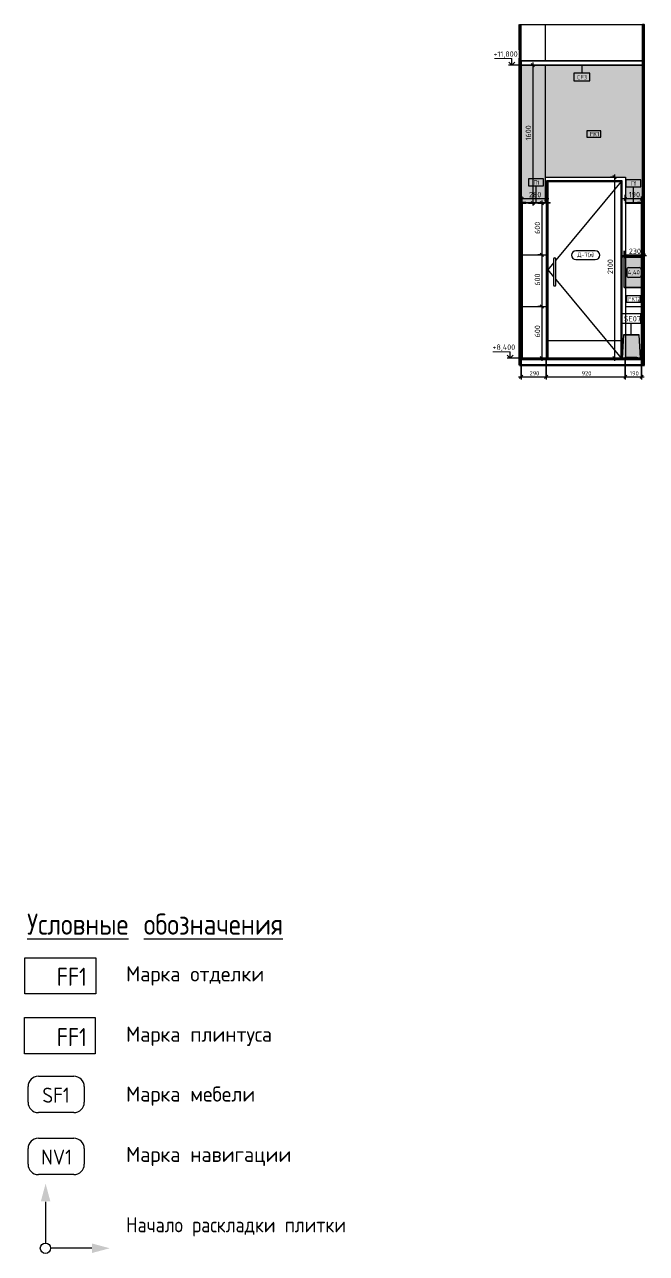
# Model space of a CAD drawing. Header units: millimetres. Extents: x 62702 to 101096, y -2454 to 12271.
# Drawn here: x 72914 to 80131, y -1987 to 12271 of the extents above; entities that cross this region are included whole.
import ezdxf

# ---------------------------------------------------------------- set-up
doc = ezdxf.new("R2010")
doc.units = ezdxf.units.MM
for name, color, linetype, lineweight in [('A-ANNO-DIMS', 7, 'Continuous', 9), ('A-ANNO-DIMS-25', 7, 'Continuous', 9), ('A-CLNG-IDEN', 7, 'Continuous', 9), ('A-DETL', 7, 'Continuous', 9), ('A-DOOR', 7, 'Continuous', 9), ('A-DOOR-FRAM-1', 7, 'Continuous', 9), ('A-DOOR-IDEN', 7, 'Continuous', 9), ('A-FLOR', 7, 'Continuous', 9), ('A-FLOR-HRAL-IDEN', 7, 'Continuous', 9), ('A-WALL-IDEN', 7, 'Continuous', 9), ('A-WALL-PATT', 7, 'Continuous', 9), ('G-ANNO-DIMS', 7, 'Continuous', 9), ('G-ANNO-DIMS-1', 7, 'Continuous', 20), ('G-ANNO-TEXT', 7, 'Continuous', 9), ('I-FURN-IDEN', 7, 'Continuous', 9), ('I-WALL', 7, 'Continuous', 9), ('P-SANR-FIXT', 7, 'Continuous', 9), ('P-SANR-FIXT-IDEN', 7, 'Continuous', 9), ('Ограждение', 7, 'Continuous', 9), ('Поручни', 7, 'Continuous', 9)]:
    doc.layers.add(name, color=color, linetype=linetype, lineweight=lineweight)
for name, color, linetype, lineweight, true_color in [('A-CLNG-FNSH-1', 7, 'Continuous', 30, 0x3c3c3c), ('A-DETL-GENF-1', 1, 'Continuous', 9, 0xff0000), ('A-FLOR-FNSH-1', 7, 'Continuous', 40, 0x3c3c3c), ('A-FLOR-FNSH-2', 7, 'Continuous', 30, 0x3c3c3c), ('A-WALL-4', 7, 'Continuous', 40, 0x3c3c3c), ('A-WALL-5', 7, 'Continuous', 30, 0x3c3c3c), ('A-WALL-FNSH-3', 7, 'Continuous', 30, 0x3c3c3c), ('G-ANNO-TEXT-1', 7, 'Continuous', 9, 0x3c3c3c), ('G-ANNO-TEXT-2', 7, 'Continuous', 9, 0x008000), ('G-ANNO-TEXT-3', 1, 'Continuous', 9, 0xff0000), ('I-FURN-6', 7, 'Continuous', 9, 0xd1d1d1), ('I-FURN-7', 7, 'Continuous', 9, 0xc0c0c0), ('I-WALL-1', 7, 'Continuous', 9, 0x787878)]:
    doc.layers.add(name, color=color, linetype=linetype, lineweight=lineweight, true_color=true_color)
doc.layers.add('I-FURN-5', color=7, linetype='Continuous', lineweight=9, true_color=0xfbfbfb, transparency=0.7)
doc.layers.add('P-SANR-FIXT-2', color=7, linetype='Continuous', lineweight=9, transparency=0.7)
doc.styles.add('GOST Common_1', font='GOST_Common.ttf', dxfattribs={"height": 175})
doc.styles.add('GOST Common_2', font='GOST_Common.ttf', dxfattribs={"width": 0.9, "height": 210})
doc.styles.add('GOST Common_3', font='GOST_Common.ttf', dxfattribs={"width": 0.9, "height": 245})
doc.styles.add('GOST Common_4', font='GOST_Common.ttf', dxfattribs={"width": 0.9, "height": 175})
doc.styles.add('GOST Common_5', font='GOST_Common.ttf', dxfattribs={"height": 50})
doc.styles.add('GOST Common_6', font='GOST_Common.ttf', dxfattribs={"width": 0.9, "height": 50})
doc.styles.add('GOST Common_7', font='GOST_Common.ttf', dxfattribs={"height": 62.5})
doc.styles.add('ISOCPEUR_1', font='isocpeur.ttf', dxfattribs={"width": 0.9, "height": 175})
doc.styles.add('ISOCPEUR_2', font='isocpeur.ttf', dxfattribs={"width": 0.9, "height": 62.5})
doc.styles.add('ISOCPEUR_3', font='isocpeur.ttf', dxfattribs={"width": 0.9, "height": 50})
doc.dimstyles.new('ISO-2_0_0_9К_Средний_округл2', dxfattribs={"dimscale": 304.8, "dimtxt": 49.799059, "dimasz": 0.123031, "dimexe": 0.098425, "dimexo": 0, "dimgap": 0, "dimtad": 1, "dimdec": 0, "dimrnd": 10, "dimzin": 0, "dimdsep": 46, "dimtxsty": 'ISOCPEUR_3', "dimblk1": 'OBLIQUE', "dimblk2": 'OBLIQUE', "dimsah": 1, "dimcen": 0.09, "dimdle": 0.098425, "dimazin": 0, "dimtfac": 1, "dimtdec": 4, "dimtix": 1, "dimtmove": 0, "dimatfit": 3, "dimfxl": 1, "dimtvp": 1, "dimtolj": 1, "dimtzin": 0, "dimarcsym": 2})
doc.dimstyles.new('ISO-2_5_0_9К_БОЛЬШОЙ_1', dxfattribs={"dimscale": 304.8, "dimtxt": 62.248823, "dimasz": 0.123031, "dimexe": 0.098425, "dimexo": 0.246063, "dimgap": 0, "dimtad": 1, "dimdec": 0, "dimrnd": 10, "dimzin": 0, "dimdsep": 46, "dimtxsty": 'ISOCPEUR_2', "dimblk1": 'OBLIQUE', "dimblk2": 'OBLIQUE', "dimsah": 1, "dimcen": 0.09, "dimdle": 0.098425, "dimazin": 0, "dimtfac": 1, "dimtdec": 4, "dimtix": 1, "dimtmove": 0, "dimatfit": 3, "dimfxl": 1, "dimtvp": 1, "dimtolj": 1, "dimtzin": 0, "dimarcsym": 2})
pattern_1 = [(0, (79463.446, 0), (30.48, 7.62), [2.515, -20.345, 2.515, -20.345, -121.92]), (0, (79463.446, 0), (30.48, 7.62), [-45.72, 2.515, -43.205, 2.515, -20.345, -53.34]), (0, (79463.446, 0), (30.48, 7.62), [-114.3, 2.515, -12.725, 2.515, -35.585]), (120, (79474.876, 3.81), (-21.8391136, 22.5864543), [2.515, -20.345, 2.515, -20.345, -121.92]), (120, (79474.876, 3.81), (-21.8391136, 22.5864543), [-45.72, 2.515, -43.205, 2.515, -20.345, -53.34]), (120, (79474.876, 3.81), (-21.8391136, 22.5864543), [-114.3, 2.515, -12.725, 2.515, -35.585]), (240, (79478.686, 19.05), (-8.6408864, -30.2064543), [2.515, -20.345, 2.515, -20.345, -121.92]), (240, (79478.686, 19.05), (-8.6408864, -30.2064543), [-45.72, 2.515, -43.205, 2.515, -20.345, -53.34]), (240, (79478.686, 19.05), (-8.6408864, -30.2064543), [-114.3, 2.515, -12.725, 2.515, -35.585])]
pattern_2 = [(90, (78681.9, 8400), (-600, 4e-14), []), (180, (78681.9, 8400), (-7e-14, -600), [])]

# ---------------------------------------------------------------- blocks, each defined once
blk = doc.blocks.new('110_Дверь_СКБ_1Ст_Внутренняя1 - Д-7_л__950x2100h_Туалет-21784696-Развертка 3_10-1')
at = {"layer": 'A-DOOR'}
for p, q in [((66810, 10448), (66052, 9536)), ((66027, 9506), (65960, 9425)), ((65960, 9425), (66027, 9344)), ((66027, 9550), (66027, 9250)), ((66052, 9250), (66052, 9550)), ((66052, 9313), (66810, 8400)), ((66810, 8600), (65960, 8600))]:
    blk.add_line(p, q, dxfattribs=at)
for centre, start, end in [((66040, 9550), 0, 180), ((66040, 9250), 180, 0)]:
    blk.add_arc(centre, 12.5, start, end, dxfattribs=at)
at = {"layer": 'A-DOOR-FRAM-1'}
for p, q in [((65950, 10206), (65950, 10460)), ((65950, 10460), (66820, 10460)), ((65960, 10450), (65960, 10460)), ((65960, 10460), (65960, 10206)), ((65960, 10450), (66810, 10450)), ((66810, 10460), (66810, 10450)), ((66810, 8400), (66810, 10460)), ((66820, 10460), (66820, 8400)), ((65950, 8400), (65950, 10200)), ((65960, 10200), (65960, 8400))]:
    blk.add_line(p, q, dxfattribs=at)
blk = doc.blocks.new('Ограждение - Ограждение-30308414-Развертка 3_10-1')
at = {"layer": 'Ограждение'}
blk.add_hatch(color=256, dxfattribs=at).paths.add_polyline_path([(65987, 10200), (65987, 10206), (65707, 10206), (65707, 10200), (65960, 10200)])
at = {"layer": 'Поручни'}
for p, q in [((65707, 10206), (65662, 10206)), ((65662, 10206), (65662, 10200)), ((65662, 10200), (65707, 10200)), ((65707, 10200), (65707, 10206)), ((65707, 10206), (65987, 10206)), ((65987, 10200), (65707, 10200)), ((65987, 10200), (65987, 10206))]:
    blk.add_line(p, q, dxfattribs=at)
blk = doc.blocks.new('Ограждение - Ограждение-30319788-Развертка 3_10-1')
at = {"layer": 'Ограждение'}
blk.add_hatch(color=256, dxfattribs=at).paths.add_polyline_path([(67002, 10200), (67002, 10206), (66860, 10206), (66860, 10200), (66960, 10200)])
at = {"layer": 'Поручни'}
for p, q in [((66860, 10206), (67002, 10206)), ((66860, 10200), (66860, 10206)), ((66860, 10200), (67002, 10200)), ((67047, 10206), (67002, 10206)), ((67002, 10206), (67002, 10200)), ((67002, 10200), (67047, 10200)), ((67047, 10200), (67047, 10206))]:
    blk.add_line(p, q, dxfattribs=at)
blk = doc.blocks.new('мусорная корзина - Round_ Metal-30590745-Развертка 3_10-1')
at = {"layer": 'P-SANR-FIXT-2'}
for points in [[(66824, 8400), (66854, 8400), (66854, 8403), (66860, 8403), (66860, 8670), (66839, 8670), (66826, 8423)], [(67034, 8400), (67019, 8670), (66994, 8670), (66994, 8407), (66864, 8407), (66864, 8670), (66860, 8670), (66860, 8403), (67004, 8403), (67004, 8400), (67033, 8400)], [(66994, 8407), (66994, 8670), (66864, 8670), (66864, 8407), (66993, 8407)], [(66855, 8400), (66860, 8400), (66860, 8403), (66854, 8403), (66854, 8400)], [(66967, 8400), (67004, 8400), (67004, 8403), (66860, 8403), (66860, 8400), (66967, 8400)]]:
    blk.add_hatch(color=256, dxfattribs=at).paths.add_polyline_path(points)
at = {"layer": 'P-SANR-FIXT'}
for p, q in [((66839, 8670), (66824, 8400)), ((66839, 8670), (67019, 8670)), ((66864, 8670), (66839, 8670)), ((66864, 8670), (66994, 8670)), ((66897, 8670), (66864, 8670)), ((66994, 8670), (66864, 8670)), ((66912, 8670), (66897, 8670)), ((66994, 8670), (66912, 8670)), ((67019, 8670), (66994, 8670)), ((67034, 8400), (67019, 8670)), ((66854, 8403), (66854, 8400)), ((66854, 8403), (66929, 8403)), ((66857, 8403), (66854, 8403)), ((66864, 8403), (66857, 8403)), ((66864, 8407), (66897, 8407)), ((66912, 8407), (66864, 8407)), ((66929, 8403), (66864, 8403)), ((66897, 8407), (66912, 8407)), ((66913, 8407), (66946, 8407)), ((66946, 8407), (66913, 8407)), ((66929, 8403), (66991, 8403)), ((66982, 8403), (66929, 8403)), ((66946, 8407), (66962, 8407)), ((66962, 8407), (66946, 8407)), ((66962, 8407), (66994, 8407)), ((66975, 8407), (66962, 8407)), ((66986, 8407), (66975, 8407)), ((66991, 8403), (66982, 8403)), ((66994, 8407), (66986, 8407)), ((66991, 8403), (67004, 8403)), ((67004, 8403), (66991, 8403)), ((67004, 8400), (67004, 8403))]:
    blk.add_line(p, q, dxfattribs=at)
blk = doc.blocks.new('Высотные отметки - Стрелка_Верх-17668718-Развертка 3_10-1')
at = {"layer": 'G-ANNO-DIMS'}
for p, q in [((65542, 11875), (65342, 11875)), ((65542, 11800), (65542, 11875)), ((65580, 11800), (65505, 11800))]:
    blk.add_line(p, q, dxfattribs=at)
at = {"layer": 'G-ANNO-DIMS-1'}
for q in [(65507, 11835), (65577, 11835)]:
    blk.add_line((65542, 11800), q, dxfattribs=at)
blk = doc.blocks.new('DIMBLOCK5-Развертка 3_10-1')
at = {"layer": 'A-ANNO-DIMS-25'}
for p, q in [((78676, 10200), (78676, 8154)), ((78676, 8184), (78676, 10200)), ((78967, 8400), (78967, 8154)), ((78967, 8184), (78967, 8400)), ((78646, 8184), (78967, 8184))]:
    blk.add_line(p, q, dxfattribs=at)
at = {"layer": 'A-ANNO-DIMS-25', "lineweight": 20}
for p, q in [((78676, 8184), (78658, 8165)), ((78676, 8184), (78695, 8203)), ((78967, 8184), (78949, 8165)), ((78967, 8184), (78986, 8203))]:
    blk.add_line(p, q, dxfattribs=at)
at = {"layer": 'A-ANNO-DIMS-25', "color": 0, "insert": (78774, 8249), "char_height": 50, "width": 113.77, "attachment_point": 1, "line_spacing_factor": 1.149209, "style": 'ISOCPEUR_3'}
blk.add_mtext('290', dxfattribs=at)
blk = doc.blocks.new('_Oblique')
at = {"color": 0, "linetype": 'ByBlock', "lineweight": -2}
blk.add_line((-0.5, -0.5), (0.5, 0.5), dxfattribs=at)
blk = doc.blocks.new('DIMBLOCK6-Развертка 3_10-1')
at = {"layer": 'A-ANNO-DIMS-25'}
for p, q in [((78967, 8400), (78967, 8154)), ((78967, 8184), (78967, 8400)), ((79886, 8400), (79886, 8154)), ((79886, 8184), (79886, 8400)), ((78967, 8184), (79886, 8184))]:
    blk.add_line(p, q, dxfattribs=at)
at = {"layer": 'A-ANNO-DIMS-25', "lineweight": 20}
for p, q in [((78967, 8184), (78949, 8165)), ((78967, 8184), (78986, 8203)), ((79886, 8184), (79868, 8165)), ((79886, 8184), (79905, 8203))]:
    blk.add_line(p, q, dxfattribs=at)
at = {"layer": 'A-ANNO-DIMS-25', "color": 0, "insert": (79379, 8249), "char_height": 50, "width": 113.77, "attachment_point": 1, "line_spacing_factor": 1.149209, "style": 'ISOCPEUR_3'}
blk.add_mtext('920', dxfattribs=at)
blk = doc.blocks.new('DIMBLOCK7-Развертка 3_10-1')
at = {"layer": 'A-ANNO-DIMS-25'}
for p, q in [((79886, 8400), (79886, 8154)), ((79886, 8184), (79886, 8400)), ((80075, 8400), (80075, 8154)), ((80075, 8184), (80075, 8400)), ((79886, 8184), (80105, 8184))]:
    blk.add_line(p, q, dxfattribs=at)
at = {"layer": 'A-ANNO-DIMS-25', "lineweight": 20}
for p, q in [((79886, 8184), (79868, 8165)), ((79886, 8184), (79905, 8203)), ((80075, 8184), (80057, 8165)), ((80075, 8184), (80094, 8203))]:
    blk.add_line(p, q, dxfattribs=at)
at = {"layer": 'A-ANNO-DIMS-25', "color": 0, "insert": (79938, 8249), "char_height": 50, "width": 103.43, "attachment_point": 1, "line_spacing_factor": 1.149209, "style": 'ISOCPEUR_3'}
blk.add_mtext('190', dxfattribs=at)
blk = doc.blocks.new('М_потолков - Марка_ Имя типа-25382930-Развертка 3_10-1')
at = {"layer": 'A-CLNG-IDEN'}
for p, q in [((66446, 11707), (66264, 11707)), ((66264, 11707), (66264, 11617)), ((66446, 11617), (66446, 11707)), ((66264, 11617), (66446, 11617))]:
    blk.add_line(p, q, dxfattribs=at)
blk = doc.blocks.new('М_двери - Типоразмер_рамка-25223575-Развертка 3_10-1')
at = {"layer": 'A-DOOR-IDEN'}
for p, q in [((66511, 9647), (66286, 9647)), ((66286, 9543), (66511, 9543))]:
    blk.add_line(p, q, dxfattribs=at)
for centre, start, end in [((66286, 9595), 90, 270), ((66511, 9595), 270, 90)]:
    blk.add_arc(centre, 52, start, end, dxfattribs=at)
blk = doc.blocks.new('М_стена_0001 - Типоразмер_без рамки-25382661-Развертка 3_10-1')
at = {"layer": 'A-WALL-IDEN'}
for p, q in [((67036, 9124), (66873, 9124)), ((66873, 9124), (66873, 9049)), ((66873, 9049), (67036, 9049)), ((67036, 9049), (67036, 9124))]:
    blk.add_line(p, q, dxfattribs=at)
blk = doc.blocks.new('DIMBLOCK8-Развертка 3_10-1')
at = {"layer": 'A-ANNO-DIMS-25'}
for p, q in [((79841, 9590), (80131, 9590)), ((79871, 9645), (79871, 9560)), ((79871, 9590), (79871, 9645)), ((80101, 9645), (80101, 9560)), ((80101, 9590), (80101, 9645))]:
    blk.add_line(p, q, dxfattribs=at)
at = {"layer": 'A-ANNO-DIMS-25', "lineweight": 20}
for p, q in [((79871, 9590), (79852, 9571)), ((79871, 9590), (79890, 9609)), ((80101, 9590), (80082, 9571)), ((80101, 9590), (80120, 9609))]:
    blk.add_line(p, q, dxfattribs=at)
at = {"layer": 'A-ANNO-DIMS-25', "color": 0, "insert": (79927, 9672), "char_height": 62.5, "width": 142.21, "attachment_point": 1, "line_spacing_factor": 1.149209, "style": 'ISOCPEUR_2'}
blk.add_mtext('230', dxfattribs=at)
blk = doc.blocks.new('DIMBLOCK9-Развертка 3_10-1')
at = {"layer": 'A-ANNO-DIMS-25'}
for p, q in [((78869, 10200), (78947, 10200)), ((78917, 10200), (78869, 10200)), ((78917, 10230), (78917, 9600)), ((78869, 9600), (78947, 9600)), ((78917, 9600), (78869, 9600))]:
    blk.add_line(p, q, dxfattribs=at)
at = {"layer": 'A-ANNO-DIMS-25', "lineweight": 20}
for p, q in [((78917, 10200), (78898, 10219)), ((78917, 10200), (78936, 10181)), ((78917, 9600), (78898, 9619)), ((78917, 9600), (78936, 9581))]:
    blk.add_line(p, q, dxfattribs=at)
at = {"layer": 'A-ANNO-DIMS-25', "color": 0, "insert": (78835, 9841), "char_height": 62.5, "width": 142.21, "attachment_point": 1, "rotation": 90, "line_spacing_factor": 1.149209, "style": 'ISOCPEUR_2'}
blk.add_mtext('600', dxfattribs=at)
blk = doc.blocks.new('DIMBLOCK10-Развертка 3_10-1')
at = {"layer": 'A-ANNO-DIMS-25'}
for p, q in [((78869, 9600), (78947, 9600)), ((78917, 9600), (78869, 9600)), ((78917, 9600), (78917, 8970)), ((78869, 9000), (78947, 9000)), ((78917, 9000), (78869, 9000))]:
    blk.add_line(p, q, dxfattribs=at)
at = {"layer": 'A-ANNO-DIMS-25', "lineweight": 20}
for p, q in [((78917, 9600), (78898, 9619)), ((78917, 9600), (78936, 9581)), ((78917, 9000), (78898, 9019)), ((78917, 9000), (78936, 8981))]:
    blk.add_line(p, q, dxfattribs=at)
at = {"layer": 'A-ANNO-DIMS-25', "color": 0, "insert": (78835, 9241), "char_height": 62.5, "width": 142.21, "attachment_point": 1, "rotation": 90, "line_spacing_factor": 1.149209, "style": 'ISOCPEUR_2'}
blk.add_mtext('600', dxfattribs=at)
blk = doc.blocks.new('DIMBLOCK11-Развертка 3_10-1')
at = {"layer": 'A-ANNO-DIMS-25'}
for p, q in [((78763, 11800), (78841, 11800)), ((78811, 11800), (78763, 11800)), ((78811, 11830), (78811, 10170)), ((78763, 10200), (78841, 10200)), ((78811, 10200), (78763, 10200))]:
    blk.add_line(p, q, dxfattribs=at)
at = {"layer": 'A-ANNO-DIMS-25', "lineweight": 20}
for p, q in [((78811, 11800), (78793, 11819)), ((78811, 11800), (78830, 11781)), ((78811, 10200), (78793, 10219)), ((78811, 10200), (78830, 10181))]:
    blk.add_line(p, q, dxfattribs=at)
at = {"layer": 'A-ANNO-DIMS-25', "color": 0, "insert": (78730, 10926), "char_height": 62.5, "width": 176.69, "attachment_point": 1, "rotation": 90, "line_spacing_factor": 1.149209, "style": 'ISOCPEUR_2'}
blk.add_mtext('1600', dxfattribs=at)
blk = doc.blocks.new('DIMBLOCK12-Развертка 3_10-1')
at = {"layer": 'A-ANNO-DIMS-25'}
for p, q in [((78687, 10275), (78687, 10217)), ((78687, 10247), (78687, 10275)), ((78967, 10275), (78967, 10217)), ((78967, 10247), (78967, 10275)), ((78997, 10247), (78657, 10247))]:
    blk.add_line(p, q, dxfattribs=at)
at = {"layer": 'A-ANNO-DIMS-25', "lineweight": 20}
for p, q in [((78687, 10247), (78706, 10266)), ((78967, 10247), (78986, 10266)), ((78687, 10247), (78669, 10228)), ((78967, 10247), (78949, 10228))]:
    blk.add_line(p, q, dxfattribs=at)
at = {"layer": 'A-ANNO-DIMS-25', "color": 0, "insert": (78768, 10329), "char_height": 62.5, "width": 142.21, "attachment_point": 1, "line_spacing_factor": 1.149209, "style": 'ISOCPEUR_2'}
blk.add_mtext('280', dxfattribs=at)
blk = doc.blocks.new('DIMBLOCK13-Развертка 3_10-1')
at = {"layer": 'A-ANNO-DIMS-25'}
for p, q in [((79886, 10295), (79886, 10217)), ((79886, 10247), (79886, 10295)), ((80075, 10275), (80075, 10217)), ((80075, 10247), (80075, 10275)), ((80105, 10247), (79856, 10247))]:
    blk.add_line(p, q, dxfattribs=at)
at = {"layer": 'A-ANNO-DIMS-25', "lineweight": 20}
for p, q in [((79886, 10247), (79905, 10266)), ((80075, 10247), (80094, 10266)), ((79886, 10247), (79868, 10228)), ((80075, 10247), (80057, 10228))]:
    blk.add_line(p, q, dxfattribs=at)
at = {"layer": 'A-ANNO-DIMS-25', "color": 0, "insert": (79927, 10329), "char_height": 62.5, "width": 129.29, "attachment_point": 1, "line_spacing_factor": 1.149209, "style": 'ISOCPEUR_2'}
blk.add_mtext('190', dxfattribs=at)
blk = doc.blocks.new('DIMBLOCK14-Развертка 3_10-1')
at = {"layer": 'A-ANNO-DIMS-25'}
for p, q in [((78869, 9000), (78947, 9000)), ((78917, 9000), (78869, 9000)), ((78917, 9030), (78917, 8370)), ((78869, 8400), (78947, 8400)), ((78917, 8400), (78869, 8400))]:
    blk.add_line(p, q, dxfattribs=at)
at = {"layer": 'A-ANNO-DIMS-25', "lineweight": 20}
for p, q in [((78917, 9000), (78898, 9019)), ((78917, 9000), (78936, 8981)), ((78917, 8400), (78898, 8419)), ((78917, 8400), (78936, 8381))]:
    blk.add_line(p, q, dxfattribs=at)
at = {"layer": 'A-ANNO-DIMS-25', "color": 0, "insert": (78835, 8641), "char_height": 62.5, "width": 142.21, "attachment_point": 1, "rotation": 90, "line_spacing_factor": 1.149209, "style": 'ISOCPEUR_2'}
blk.add_mtext('600', dxfattribs=at)
blk = doc.blocks.new('М_ограждение - Типоразмер-25387795-Развертка 3_10-1')
at = {"layer": 'A-FLOR-HRAL-IDEN'}
for p, q in [((65911, 10479), (65736, 10479)), ((65736, 10479), (65736, 10400)), ((65911, 10400), (65911, 10479)), ((65736, 10400), (65911, 10400))]:
    blk.add_line(p, q, dxfattribs=at)
blk = doc.blocks.new('Марка_Мебель - В прямоуг_Balcon_Марка-25523697-Развертка 3_10-1')
at = {"layer": 'I-FURN-IDEN'}
for p, q in [((66876, 9429), (66876, 9360)), ((66898, 9452), (67021, 9452)), ((67044, 9429), (67044, 9361)), ((66898, 9338), (67021, 9338))]:
    blk.add_line(p, q, dxfattribs=at)
for centre, radius, start, end in [((66898, 9429), 22.5, 90, 180), ((67021, 9429), 22.5, 0, 90), ((66898, 9360), 22.3, 180, 270), ((67021, 9361), 22.5, 270, 0)]:
    blk.add_arc(centre, radius, start, end, dxfattribs=at)
blk = doc.blocks.new('М_сантехническая_рамка1 - В рамке-30590747-Развертка 3_10-1')
at = {"layer": 'P-SANR-FIXT-IDEN'}
for p, q in [((67041, 8916), (66818, 8916)), ((66818, 8916), (66818, 8806)), ((67041, 8806), (67041, 8916)), ((66818, 8806), (67041, 8806))]:
    blk.add_line(p, q, dxfattribs=at)
blk = doc.blocks.new('DIMBLOCK15-Развертка 3_10-1')
at = {"layer": 'A-ANNO-DIMS-25'}
for p, q in [((79713, 10500), (79791, 10500)), ((79761, 10500), (79713, 10500)), ((79761, 10530), (79761, 8370)), ((79713, 8400), (79791, 8400)), ((79761, 8400), (79713, 8400))]:
    blk.add_line(p, q, dxfattribs=at)
at = {"layer": 'A-ANNO-DIMS-25', "lineweight": 20}
for p, q in [((79761, 10500), (79743, 10519)), ((79761, 10500), (79780, 10481)), ((79761, 8400), (79743, 8419)), ((79761, 8400), (79780, 8381))]:
    blk.add_line(p, q, dxfattribs=at)
at = {"layer": 'A-ANNO-DIMS-25', "color": 0, "insert": (79680, 9376), "char_height": 62.5, "width": 176.69, "attachment_point": 1, "rotation": 90, "line_spacing_factor": 1.149209, "style": 'ISOCPEUR_2'}
blk.add_mtext('2100', dxfattribs=at)

msp = doc.modelspace()

# ---------------------------------------------------------------- hatches: boundary and pattern name
at = {"layer": 'A-DETL-GENF-1'}
for points in [[(73103.1, -1383.9), (73213.8, -1383.9), (73158.5, -1177.4)], [(73696.7, -1982.5), (73903.2, -1927.2), (73696.7, -1871.9)]]:
    msp.add_hatch(color=256, dxfattribs=at).paths.add_polyline_path(points)
at = {"layer": 'A-WALL-PATT'}
for points in [[(78677.4, 10200), (78688.9, 10200), (78688.9, 10206), (78956.4, 10206), (78956.4, 11800), (78677.4, 11800), (78677.4, 10295.1)], [(78957.4, 10206), (78957.4, 10206), (78957.4, 11800), (78956.4, 11800), (78956.4, 10206)], [(80073.9, 10200), (80085.4, 10200), (80085.4, 11800), (78957.4, 11800), (78957.4, 10500), (79886.4, 10500), (79886.4, 10206), (80073.9, 10206)]]:
    msp.add_hatch(color=256, dxfattribs=at).paths.add_polyline_path(points)
h = msp.add_hatch(dxfattribs=at)
h.set_pattern_fill('FP_12', color=256, style=0, pattern_type=2)
h.set_pattern_definition(pattern_2)
h.paths.add_polyline_path([(78936.4, 8400), (78956.4, 8400), (78956.4, 10200), (78687.4, 10200), (78687.4, 8400)])
h = msp.add_hatch(dxfattribs=at)
h.set_pattern_fill('FP_12', color=256, style=0, pattern_type=2)
h.set_pattern_definition(pattern_2)
h.paths.add_polyline_path([(78967.4, 8400), (78967.4, 10200), (78956.4, 10200), (78956.4, 8400)])
h = msp.add_hatch(dxfattribs=at)
h.set_pattern_fill('FP_13', color=256, style=0, pattern_type=2)
h.set_pattern_definition([(90, (80080.9, 8400), (-600, 4e-14), []), (180, (80080.9, 8400), (-7e-14, -600), [])])
h.paths.add_polyline_path([(80075.4, 8400), (80075.4, 9220), (79886.4, 9220), (79886.4, 8670), (80045.7, 8670), (80060.7, 8400)])
h.paths.add_polyline_path([(79963.4, 9570), (80075.4, 9570), (80075.4, 10200), (79886.4, 10200), (79886.4, 9570), (79956.4, 9570)])
at = {"layer": 'I-FURN-5'}
h = msp.add_hatch(color=256, dxfattribs=at)
h.paths.add_polyline_path([(79871, 9220), (79886.4, 9220), (79886.4, 9570), (79871, 9570), (79871, 9307.5)])
h.paths.add_polyline_path([(80086.4, 9220), (80101, 9220), (80101, 9570), (80075.4, 9570), (80075.4, 9220)])
msp.add_hatch(color=256, dxfattribs=at).paths.add_polyline_path([(79886.4, 9220), (80075.4, 9220), (80075.4, 9570), (79886.4, 9570), (79886.4, 9307.5)])
at = {"layer": 'I-WALL'}
msp.add_hatch(color=256, dxfattribs=at).paths.add_polyline_path([(80106.8, 12220), (80106.8, 12270), (80106.4, 12270), (80106.4, 12220)])
at = {"layer": 'I-WALL-1'}
h = msp.add_hatch(dxfattribs=at)
h.set_pattern_fill('FP_11', color=256, style=0, pattern_type=2)
h.set_pattern_definition(pattern_1)
h.paths.add_polyline_path([(80106.4, 8400), (80106.4, 12270), (80086.4, 12270), (80086.4, 9570), (80101, 9570), (80101, 9220), (80086.4, 9220), (80086.4, 8400)])
h = msp.add_hatch(dxfattribs=at)
h.set_pattern_fill('FP_11', color=256, style=0, pattern_type=2)
h.set_pattern_definition(pattern_1)
h.paths.add_polyline_path([(78676.4, 8395), (78676.4, 8400), (78656.4, 8400), (78656.7, 8395)])
h = msp.add_hatch(dxfattribs=at)
h.set_pattern_fill('FP_11', color=256, style=0, pattern_type=2)
h.set_pattern_definition(pattern_1)
h.paths.add_polyline_path([(80086.9, 8395), (80106.4, 8395), (80106.4, 8400), (80086.4, 8400), (80086.4, 8395)])

# ---------------------------------------------------------------- linework, layer by layer
at = {"layer": 'A-CLNG-FNSH-1'}
for p, q in [((80085.4, 11850), (78677.4, 11850)), ((78677.4, 11850), (78677.4, 11800)), ((80085.4, 11800), (80085.4, 11850)), ((80085.4, 11801), (78677.4, 11801)), ((78677.4, 11800), (80085.4, 11800))]:
    msp.add_line(p, q, dxfattribs=at)
at = {"layer": 'A-CLNG-IDEN'}
msp.add_line((79381.4, 11800), (79381.4, 11706.9), dxfattribs=at)
at = {"layer": 'A-DETL'}
for p, q in [((72914.3, 750.1), (73734.3, 750.1)), ((72914.3, 330.1), (72914.3, 750.1)), ((73734.3, 750.1), (73734.3, 330.1)), ((73734.3, 330.1), (72914.3, 330.1)), ((73074.3, 68.3), (73486.8, 68.3)), ((72954.3, -233.3), (72954.3, -51.7)), ((73606.8, -51.7), (73606.8, -233.3)), ((73486.8, -353.3), (73074.3, -353.3)), ((73074.3, -651.3), (73486.8, -651.3)), ((72954.3, -953), (72954.3, -771.3)), ((73606.8, -771.3), (73606.8, -953)), ((73486.8, -1073), (73074.3, -1073)), ((73156.7, -1387.2), (73156.7, -1867.2)), ((73696.7, -1927.2), (73216.7, -1927.2))]:
    msp.add_line(p, q, dxfattribs=at)
msp.add_circle((73156.7, -1927.2), 60, dxfattribs=at)
for centre, start, end in [((73074.3, -51.7), 90, 180), ((73486.8, -51.7), 0, 90), ((73074.3, -233.3), 180, 270), ((73486.8, -233.3), 270, 0), ((73074.3, -771.3), 90, 180), ((73486.8, -771.3), 0, 90), ((73074.3, -953), 180, 270), ((73486.8, -953), 270, 0)]:
    msp.add_arc(centre, 120, start, end, dxfattribs=at)
at = {"layer": 'A-FLOR'}
for p, q in [((78656.2, 12270), (80106.8, 12270)), ((80106.8, 8395), (78656.2, 8395))]:
    msp.add_line(p, q, dxfattribs=at)
at = {"layer": 'A-FLOR-FNSH-1'}
msp.add_line((80106.8, 8320), (78656.2, 8320), dxfattribs=at)
at = {"layer": 'A-FLOR-FNSH-2'}
for p, q in [((80075.4, 8400), (78676.4, 8400)), ((78676.4, 8400), (78676.4, 8385)), ((78676.4, 8385), (80075.4, 8385)), ((80075.4, 8385), (80075.4, 8400))]:
    msp.add_line(p, q, dxfattribs=at)
at = {"layer": 'A-FLOR-HRAL-IDEN'}
for p, q in [((78851.4, 10206), (78850.1, 10396.7)), ((79980.1, 10206), (79980.1, 10385.9))]:
    msp.add_line(p, q, dxfattribs=at)
at = {"layer": 'A-WALL-4'}
msp.add_line((78656.4, 8320), (78656.4, 12270.5), dxfattribs=at)
at = {"layer": 'A-WALL-5'}
for p, q in [((80106.4, 12270), (80086.4, 12270)), ((80086.4, 12270), (80086.4, 11850)), ((80106.4, 8400), (80106.4, 12270)), ((78676.4, 8400), (78656.4, 8400)), ((78656.4, 8320), (78656.4, 8319.8)), ((78676.4, 8319.8), (78676.4, 8400)), ((80086.4, 8400), (80086.4, 8319.8)), ((80086.4, 8400), (80106.4, 8400)), ((80106.4, 8319.8), (80106.4, 8400))]:
    msp.add_line(p, q, dxfattribs=at)
at = {"layer": 'A-WALL-FNSH-3'}
for p, q in [((78677.4, 11850), (78676.4, 11850)), ((78676.4, 11850), (78676.4, 8400)), ((80086.4, 11850), (80085.4, 11850)), ((80086.4, 8400), (80086.4, 11850)), ((78677.4, 10200), (78677.4, 11800)), ((80085.4, 11800), (80085.4, 10200)), ((78687.4, 10200), (78676.4, 10200)), ((78687.4, 8400), (78687.4, 10200)), ((80075.4, 10200), (80075.4, 8400)), ((80086.4, 10200), (80075.4, 10200)), ((78676.4, 8400), (78676.4, 8400)), ((80075.4, 8400), (80086.4, 8400))]:
    msp.add_line(p, q, dxfattribs=at)
at = {"layer": 'G-ANNO-DIMS'}
for p, q in [((78763.5, 11800), (78568.4, 11800)), ((78754.9, 8400), (78550.5, 8400))]:
    msp.add_line(p, q, dxfattribs=at)
at = {"layer": 'G-ANNO-TEXT-1', "flags": 128}
msp.add_lwpolyline([(72915.9, 1441.6), (73743, 1441.6), (73743, 1024.4), (72915.9, 1024.4)], close=True, dxfattribs=at)
at = {"layer": 'I-FURN-6'}
for p, q in [((80075.4, 9570), (79871, 9570)), ((79871, 9220), (79871, 9570)), ((79871, 9220), (80075.4, 9220))]:
    msp.add_line(p, q, dxfattribs=at)
at = {"layer": 'I-FURN-7'}
for p, q in [((79871, 9570), (80101, 9570)), ((79871, 9220), (79871, 9570)), ((80101, 9220), (80101, 9570)), ((80101, 9220), (79871, 9220))]:
    msp.add_line(p, q, dxfattribs=at)
at = {"layer": 'I-WALL'}
for p, q in [((78676.4, 11850), (78676.4, 12270)), ((78956.4, 12270), (78956.4, 11850)), ((80106.8, 12220), (80106.4, 12220)), ((78957.4, 11800), (78957.4, 10206)), ((78957.4, 10500), (79886.4, 10500)), ((79886.4, 10500), (79886.4, 10206)), ((78688.9, 10200), (78687.4, 10200)), ((78967.4, 10200), (78967.4, 8400)), ((79886.4, 10200), (79886.4, 8400)), ((80075.4, 10200), (80073.9, 10200)), ((80106.4, 8400), (80106.4, 8320))]:
    msp.add_line(p, q, dxfattribs=at)
at = {"layer": 'P-SANR-FIXT-IDEN'}
msp.add_line((79955.7, 8670), (79955.7, 8806), dxfattribs=at)

# ---------------------------------------------------------------- block references
at = {"layer": 'A-CLNG-IDEN'}
msp.add_blockref('М_потолков - Марка_ Имя типа-25382930-Развертка 3_10-1', (13026.4, 0), dxfattribs=at)
at = {"layer": 'A-DOOR'}
msp.add_blockref('110_Дверь_СКБ_1Ст_Внутренняя1 - Д-7_л__950x2100h_Туалет-21784696-Развертка 3_10-1', (13026.4, 0), dxfattribs=at)
at = {"layer": 'A-DOOR-IDEN'}
msp.add_blockref('М_двери - Типоразмер_рамка-25223575-Развертка 3_10-1', (13026.4, 0), dxfattribs=at)
at = {"layer": 'A-FLOR-HRAL-IDEN'}
for p in [(13026.4, 0), (14156.4, -10.8)]:
    msp.add_blockref('М_ограждение - Типоразмер-25387795-Развертка 3_10-1', p, dxfattribs=at)
at = {"layer": 'A-WALL-IDEN'}
for p in [(12566.9, 1913.6), (13026.4, 0)]:
    msp.add_blockref('М_стена_0001 - Типоразмер_без рамки-25382661-Развертка 3_10-1', p, dxfattribs=at)
at = {"layer": 'G-ANNO-DIMS'}
for p in [(13026.4, 0), (13008.4, -3400)]:
    msp.add_blockref('Высотные отметки - Стрелка_Верх-17668718-Развертка 3_10-1', p, dxfattribs=at)
at = {"layer": 'I-FURN-IDEN'}
msp.add_blockref('Марка_Мебель - В прямоуг_Balcon_Марка-25523697-Развертка 3_10-1', (13026.4, 0), dxfattribs=at)
at = {"layer": 'P-SANR-FIXT'}
msp.add_blockref('мусорная корзина - Round_ Metal-30590745-Развертка 3_10-1', (13026.4, 0), dxfattribs=at)
at = {"layer": 'P-SANR-FIXT-IDEN'}
msp.add_blockref('М_сантехническая_рамка1 - В рамке-30590747-Развертка 3_10-1', (13026.4, 0), dxfattribs=at)
at = {"layer": 'Поручни'}
for name in ['Ограждение - Ограждение-30308414-Развертка 3_10-1', 'Ограждение - Ограждение-30319788-Развертка 3_10-1']:
    msp.add_blockref(name, (13026.4, 0), dxfattribs=at)

# ---------------------------------------------------------------- texts
at = {"layer": 'A-CLNG-IDEN', "insert": (79325.7, 11684.8), "char_height": 50, "width": 130.274, "attachment_point": 1, "style": 'GOST Common_5'}
msp.add_mtext('CF3', dxfattribs=at)
at = {"layer": 'A-DOOR-IDEN', "char_height": 50, "attachment_point": 1, "style": 'GOST Common_5'}
for s, insert, width in [('\\fGOST Common|b0|i0|c204|p34|;Д', (79327.5, 9625.3), 56.118), ('-7(', (79373.8, 9625.3), 112.236), ('\\fGOST Common|b0|i0|c204|p34|;л', (79466.4, 9625.3), 42.089), ('\\fGOST Common|b0|i0|c204|p34|;)', (79501.1, 9625.3), 24.051)]:
    msp.add_mtext(s, dxfattribs=dict(at, insert=insert, width=width))
at = {"layer": 'A-FLOR-HRAL-IDEN', "char_height": 50, "attachment_point": 1, "style": 'GOST Common_5'}
for s, insert, width in [('\\fGOST Common|b0|i0|c204|p34|;П', (78818.9, 10461.6), 50.105), ('\\fGOST Common|b0|i0|c204|p34|;1', (78860.2, 10461.6), 30.063), ('\\fGOST Common|b0|i0|c204|p34|;П', (79948.9, 10450.8), 50.105), ('\\fGOST Common|b0|i0|c204|p34|;1', (79990.2, 10450.8), 30.063)]:
    msp.add_mtext(s, dxfattribs=dict(at, insert=insert, width=width))
at = {"layer": 'A-WALL-IDEN', "char_height": 50, "attachment_point": 1, "style": 'GOST Common_6'}
for s, insert, width in [('FK1', (79476.3, 11024.5), 111.835), ('FK12', (79919.5, 9110.9), 151.519)]:
    msp.add_mtext(s, dxfattribs=dict(at, insert=insert, width=width))
at = {"layer": 'G-ANNO-TEXT', "attachment_point": 1}
for s, insert, char_height, width, style in [('\\LУсловные', (72943.9, 1955.6), 245, 1550.544, 'GOST Common_3'), ('\\L\\fGOST Common|b0|i0|c204|p34|;\\W.9;\\L ', (74223.2, 1955.6), 245, 90.911, 'GOST Common_3'), ('\\Lобозначения', (74298.2, 1955.6), 245, 2111.164, 'GOST Common_3'), ('Начало', (74092.6, -1567.6), 175, 863.658, 'GOST Common_4'), ('\\fGOST Common|b0|i0|c204|p34|;\\W.9; ', (74805.2, -1567.6), 175, 65.658, 'GOST Common_4'), ('\\fGOST Common|b0|i0|c204|p34|;\\W.9; ', (75880.3, -1567.6), 175, 65.658, 'GOST Common_4'), ('раскладки', (74859.3, -1567.6), 175, 1237.405, 'GOST Common_4'), ('плитки', (75934.5, -1567.6), 175, 853.557, 'GOST Common_4')]:
    msp.add_mtext(s, dxfattribs=dict(at, insert=insert, char_height=char_height, width=width, style=style))
at = {"layer": 'G-ANNO-TEXT-1', "attachment_point": 1}
for s, insert, char_height, width, style in [('   FF1   ', (72943.9, 1327.3), 210, 929.316, 'GOST Common_2'), ('Марка', (74092.6, 1343.2), 175, 830.548, 'GOST Common_1'), ('\\fGOST Common|b0|i0|c204|p34|; ', (74777.8, 1343.2), 175, 72.954, 'GOST Common_1'), ('отделки', (74838, 1343.2), 175, 1099.915, 'GOST Common_1'), ('Марка', (74092.6, 643.2), 175, 830.548, 'GOST Common_1'), ('\\fGOST Common|b0|i0|c204|p34|; ', (74777.8, 643.2), 175, 72.954, 'GOST Common_1'), ('плинтуса', (74838, 643.2), 175, 1245.822, 'GOST Common_1'), ('Марка', (74092.6, -50.9), 175, 830.548, 'GOST Common_1'), ('\\fGOST Common|b0|i0|c204|p34|; ', (74777.8, -50.9), 175, 72.954, 'GOST Common_1'), ('мебели', (74838, -50.9), 175, 925.949, 'GOST Common_1'), ('Марка', (74092.6, -750.9), 175, 830.548, 'GOST Common_1'), ('\\fGOST Common|b0|i0|c204|p34|; ', (74777.8, -750.9), 175, 72.954, 'GOST Common_1'), ('навигации', (74838, -750.9), 175, 1414.177, 'GOST Common_1')]:
    msp.add_mtext(s, dxfattribs=dict(at, insert=insert, char_height=char_height, width=width, style=style))
at = {"layer": 'G-ANNO-TEXT-2', "char_height": 175, "attachment_point": 1, "style": 'ISOCPEUR_1'}
for s, insert, width in [('SF1', (73121.3, -63.7), 383.848), ('NV1', (73107.4, -782), 419.202)]:
    msp.add_mtext(s, dxfattribs=dict(at, insert=insert, width=width))
at = {"layer": 'G-ANNO-TEXT-3', "insert": (72943.9, 627.3), "char_height": 210, "width": 929.316, "attachment_point": 1, "style": 'GOST Common_2'}
msp.add_mtext('   FF1   ', dxfattribs=at)
at = {"layer": 'I-FURN-IDEN', "insert": (79913.7, 9421.8), "char_height": 50, "width": 166.35, "attachment_point": 1, "style": 'GOST Common_5'}
msp.add_mtext('4,40', dxfattribs=at)
at = {"layer": 'P-SANR-FIXT-IDEN', "insert": (79867.8, 8888.1), "char_height": 62.5, "width": 222.468, "attachment_point": 1, "style": 'GOST Common_7'}
msp.add_mtext('SE07', dxfattribs=at)

# ---------------------------------------------------------------- dimensions: what is measured, and where the dimension line sits
at = {"layer": 'A-ANNO-DIMS'}
for base, p1, p2, override, picture, middle in [((78811.4, 10200), (78837.9, 11800), (78837.9, 10200), {"dimpost": '<>', "dimfxl": 1600}, 'DIMBLOCK11-Развертка 3_10-1', (78780.1, 11000)), ((79761.4, 8400), (79787.9, 10500), (79787.9, 8400), {"dimpost": '<>', "dimfxl": 2100}, 'DIMBLOCK15-Развертка 3_10-1', (79730.2, 9450)), ((78917.1, 9600), (78943.6, 10200), (78943.6, 9600), {"dimpost": '<>', "dimfxl": 600}, 'DIMBLOCK9-Развертка 3_10-1', (78885.8, 9900)), ((78917.1, 9000), (78943.6, 9600), (78943.6, 9000), {"dimpost": '<>', "dimfxl": 600}, 'DIMBLOCK10-Развертка 3_10-1', (78885.8, 9300)), ((78917.1, 8400), (78943.6, 9000), (78943.6, 8400), {"dimpost": '<>', "dimfxl": 600}, 'DIMBLOCK14-Развертка 3_10-1', (78885.8, 8700))]:
    dim = msp.add_linear_dim(base=base, p1=p1, p2=p2, angle=90, dimstyle='ISO-2_5_0_9К_БОЛЬШОЙ_1', override=override, dxfattribs=at)
    dim.commit()
    dim.dimension.update_dxf_attribs({"geometry": picture, "text_midpoint": middle})
for base, p1, p2, dimstyle, override, picture, middle in [((78687.4, 10247), (78967.4, 10200), (78687.4, 10200), 'ISO-2_5_0_9К_БОЛЬШОЙ_1', {"dimpost": '<>', "dimfxl": 280}, 'DIMBLOCK12-Развертка 3_10-1', (78827.4, 10278.2)), ((79886.4, 10247), (80075.4, 10200), (79886.4, 10220.4), 'ISO-2_5_0_9К_БОЛЬШОЙ_1', {"dimpost": '<>', "dimfxl": 190.102072}, 'DIMBLOCK13-Развертка 3_10-1', (79980.9, 10278.2)), ((80101, 9589.9), (79871, 9570), (80101, 9570), 'ISO-2_5_0_9К_БОЛЬШОЙ_1', {"dimpost": '<>', "dimfxl": 230}, 'DIMBLOCK8-Развертка 3_10-1', (79986, 9621.1)), ((79886.4, 8184), (78967.4, 8400), (79886.4, 8400), 'ISO-2_0_0_9К_Средний_округл2', {"dimpost": '<>', "dimfxl": 919}, 'DIMBLOCK6-Развертка 3_10-1', (79426.9, 8209)), ((80075.4, 8184), (79886.4, 8400), (80075.4, 8400), 'ISO-2_0_0_9К_Средний_округл2', {"dimpost": '<>', "dimfxl": 188.99998}, 'DIMBLOCK7-Развертка 3_10-1', (79980.9, 8209))]:
    dim = msp.add_linear_dim(base=base, p1=p1, p2=p2, dimstyle=dimstyle, override=override, dxfattribs=at)
    dim.commit()
    dim.dimension.update_dxf_attribs({"geometry": picture, "text_midpoint": middle})

# ---------------------------------------------------------------- next in the draw order: texts
at = {"layer": 'G-ANNO-DIMS', "char_height": 62.5, "attachment_point": 1, "line_spacing_factor": 1.149209, "style": 'ISOCPEUR_2', "bg_fill": 3, "box_fill_scale": 1.25, "bg_fill_color": 256, "bg_fill_true_color": 13158600, "bg_fill_transparency": 0}
for s, insert, width in [('+11,800', (78356.1, 11959.2), 275.62), ('+8,400', (78344, 8559.2), 261.428)]:
    msp.add_mtext(s, dxfattribs=dict(at, insert=insert, width=width))

# ---------------------------------------------------------------- next in the draw order: dimensions: what is measured, and where the dimension line sits
at = {"layer": 'A-ANNO-DIMS'}
dim = msp.add_linear_dim(base=(78967.4, 8184), p1=(78676.4, 10200), p2=(78967.4, 8400), dimstyle='ISO-2_0_0_9К_Средний_округл2', override={"dimpost": '<>', "dimfxl": 1823.37078}, dxfattribs=at)
dim.commit()
dim.dimension.update_dxf_attribs({"geometry": 'DIMBLOCK5-Развертка 3_10-1', "text_midpoint": (78821.9, 8209)})

doc.saveas('drawing.dxf')
